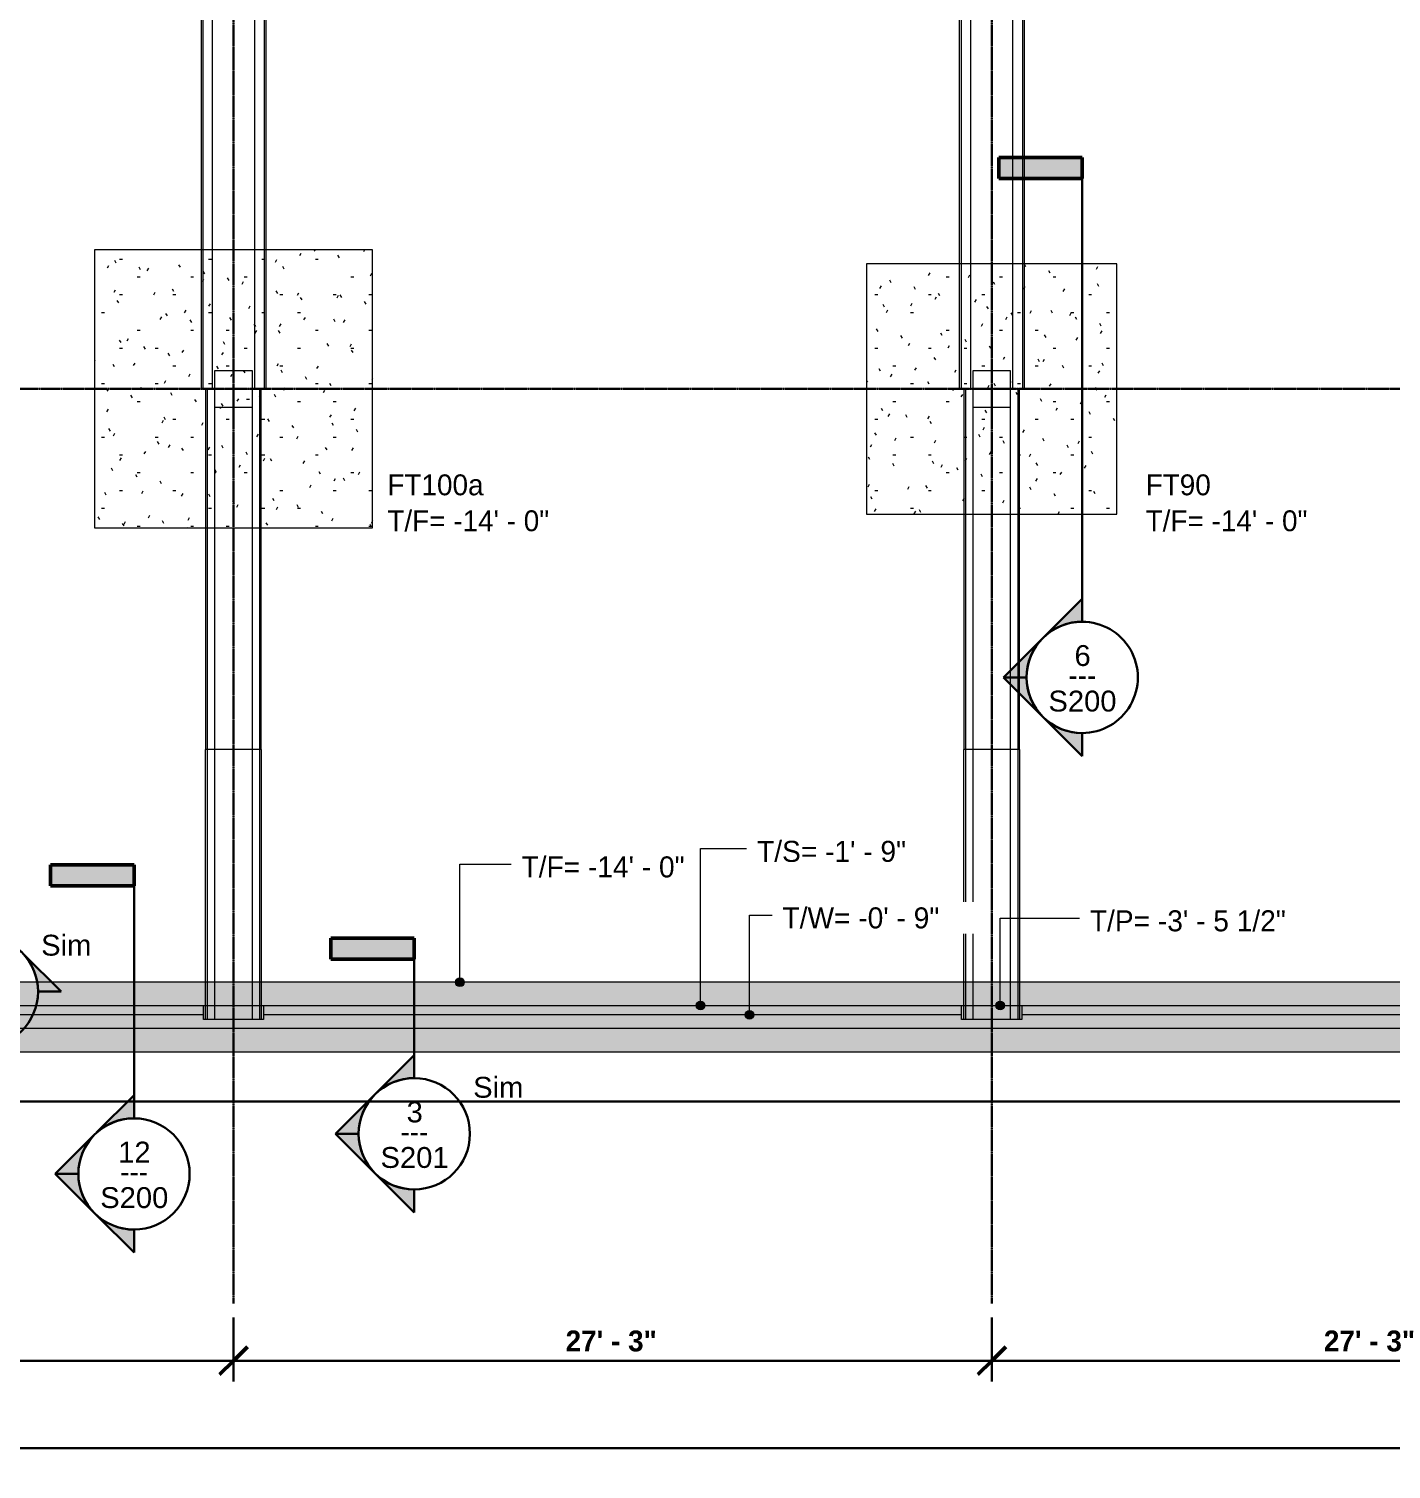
# Model space of a CAD drawing. Header units: inches. Extents: x -4164 to -1564, y 141 to 12367.
# Drawn here: x -3570 to -2982, y 9701 to 10323 of the extents above; entities that cross this region are included whole.
import ezdxf

# ---------------------------------------------------------------- set-up
doc = ezdxf.new("R2010")
doc.units = ezdxf.units.IN
doc.header["$MEASUREMENT"] = 0
doc.linetypes.add('Dash', pattern=[0.25, 0.125, -0.125])
doc.linetypes.add('Grid Line 1_2_', pattern=[0.875, 0.5, -0.125, 0.125, -0.125])
for name, color, linetype, lineweight in [('A-ANNO-DIMS', 211, 'Continuous', 9), ('A-ANNO-DIMS-96', 211, 'Continuous', 9), ('G-ANNO-DIMS', 111, 'Continuous', 9), ('G-ANNO-SYMB', 111, 'Continuous', 30), ('S-BEAM', 12, 'Continuous', 9), ('S-COLS', 52, 'Continuous', 9), ('S-COLS-HDLN', 52, 'Dash', 9), ('S-FNDN', 32, 'Continuous', 13), ('S-FNDN-HDLN', 4, 'Dash', 9), ('S-FNDN-IDEN', 2, 'Continuous', 30), ('S-GRID', 1, 'Continuous', 9)]:
    doc.layers.add(name, color=color, linetype=linetype, lineweight=lineweight)
doc.styles.add('Arial_3', font='arial.ttf', dxfattribs={"height": 9})
doc.styles.add('Century Gothic', font='', dxfattribs={"height": 9})
doc.styles.add('Century Gothic_1', font='', dxfattribs={"height": 9.070866})
doc.styles.add('Century Gothic_B', font='', dxfattribs={"height": 9})
doc.styles.get('Century Gothic').set_extended_font_data('Century Gothic')
doc.styles.get('Century Gothic_1').set_extended_font_data('Century Gothic')
doc.styles.get('Century Gothic_B').set_extended_font_data('Century Gothic', bold=True)
doc.dimstyles.new('OD__1_4__Tol__', dxfattribs={"dimscale": 12, "dimtxt": 9.397514, "dimasz": 1, "dimexe": 0.75, "dimexo": 0.5, "dimgap": 0.125, "dimtad": 1, "dimrnd": 0.25, "dimzin": 1, "dimdsep": 46, "dimlunit": 4, "dimtxsty": 'Century Gothic_B', "dimblk1": 'OBLIQUE', "dimblk2": 'OBLIQUE', "dimsah": 1, "dimcen": 0.09, "dimdle": 0.75, "dimazin": 0, "dimtfac": 1, "dimtdec": 4, "dimtix": 1, "dimtmove": 0, "dimatfit": 3, "dimfxl": 1, "dimtvp": 1, "dimtfill": 1, "dimfrac": 2, "dimtolj": 1, "dimtzin": 0, "dimlwd": 30, "dimlwe": 30, "dimarcsym": 2})

# ---------------------------------------------------------------- blocks, each defined once
blk = doc.blocks.new('034100 - Precast Structural Concrete - Inverted Tee - IT 28IT32 _11_F _ 11_B SHELF_-1925201-FOUNDATION PLAN')
at = {"layer": 'S-BEAM', "color": 143}
for p, q in [((-150, 9), (-150, 14)), ((150, 14), (-150, 14)), ((150, 13.21), (-150, 13.21)), ((150, 14), (150, 9)), ((-150, -9), (-150, 9)), ((-150, 9), (150, 9)), ((150, 9), (150, -9)), ((-150, -14), (-150, -9)), ((150, -9), (-150, -9)), ((150, -9), (150, -14)), ((150, -13.21), (-150, -13.21)), ((150, -14), (-150, -14))]:
    blk.add_line(p, q, dxfattribs=at)
blk = doc.blocks.new('034100 - Precast Structural Concrete - Inverted Tee - IT 28IT32 _11_F _ 11_B SHELF_-1925202-FOUNDATION PLAN')
at = {"layer": 'S-BEAM', "color": 143}
for p, q in [((-150.04, 9), (-150.04, 14)), ((150.04, 14), (-150.04, 14)), ((150.04, 13.21), (-150.04, 13.21)), ((150.04, 14), (150.04, 9)), ((-150.04, -9), (-150.04, 9)), ((-150.04, 9), (150.04, 9)), ((150.04, 9), (150.04, -9)), ((-150.04, -14), (-150.04, -9)), ((150.04, -9), (-150.04, -9)), ((150.04, -9), (150.04, -14)), ((150.04, -13.21), (-150.04, -13.21)), ((150.04, -14), (-150.04, -14))]:
    blk.add_line(p, q, dxfattribs=at)
blk = doc.blocks.new('Zapata-Rectangular - FT90 - 9-0x9-0x2-1-V15-FOUNDATION PLAN')
at = {"layer": 'S-FNDN-HDLN', "linetype": 'Continuous'}
h = blk.add_hatch(dxfattribs=at)
h.set_pattern_fill('FP_30', color=256, style=0, pattern_type=2)
h.set_pattern_definition([(0, (3154.324, -10167.189), (30.72, 7.68), [1.267, -21.773, 1.267, -21.773, -122.88]), (0, (3154.324, -10167.189), (30.72, 7.68), [-46.08, 1.267, -44.813, 1.267, -21.773, -53.76]), (0, (3154.324, -10167.189), (30.72, 7.68), [-115.2, 1.267, -14.093, 1.267, -37.133]), (120, (3165.844, -10163.349), (-22.011075, 22.7643004), [1.267, -21.773, 1.267, -21.773, -122.88]), (120, (3165.844, -10163.349), (-22.011075, 22.7643004), [-46.08, 1.267, -44.813, 1.267, -21.773, -53.76]), (120, (3165.844, -10163.349), (-22.011075, 22.7643004), [-115.2, 1.267, -14.093, 1.267, -37.133]), (240, (3169.684, -10147.989), (-8.708925, -30.4443004), [1.267, -21.773, 1.267, -21.773, -122.88]), (240, (3169.684, -10147.989), (-8.708925, -30.4443004), [-46.08, 1.267, -44.813, 1.267, -21.773, -53.76]), (240, (3169.684, -10147.989), (-8.708925, -30.4443004), [-115.2, 1.267, -14.093, 1.267, -37.133])])
h.paths.add_polyline_path([(-54, -54), (54, -54), (54, 54), (-54, 54), (-54, -8)], flags=0)
h.paths.add_polyline_path([(-8, -8), (-8, 8), (8, 8), (8, -8)], flags=0)
at = {"layer": 'S-FNDN', "color": 253}
for p, q in [((54, 54), (-54, 54)), ((-54, 54), (-54, -54)), ((54, -54), (54, 54)), ((-54, -54), (54, -54))]:
    blk.add_line(p, q, dxfattribs=at)
blk = doc.blocks.new('Zapata-Rectangular - FT100a - 10-0x10-0x2-1-V16-FOUNDATION PLAN')
at = {"layer": 'S-FNDN-HDLN', "linetype": 'Continuous'}
h = blk.add_hatch(dxfattribs=at)
h.set_pattern_fill('FP_31', color=256, style=0, pattern_type=2)
h.set_pattern_definition([(0, (3481.324, -10167.189), (30.72, 7.68), [1.267, -21.773, 1.267, -21.773, -122.88]), (0, (3481.324, -10167.189), (30.72, 7.68), [-46.08, 1.267, -44.813, 1.267, -21.773, -53.76]), (0, (3481.324, -10167.189), (30.72, 7.68), [-115.2, 1.267, -14.093, 1.267, -37.133]), (120, (3492.844, -10163.349), (-22.011075, 22.7643004), [1.267, -21.773, 1.267, -21.773, -122.88]), (120, (3492.844, -10163.349), (-22.011075, 22.7643004), [-46.08, 1.267, -44.813, 1.267, -21.773, -53.76]), (120, (3492.844, -10163.349), (-22.011075, 22.7643004), [-115.2, 1.267, -14.093, 1.267, -37.133]), (240, (3496.684, -10147.989), (-8.708925, -30.4443004), [1.267, -21.773, 1.267, -21.773, -122.88]), (240, (3496.684, -10147.989), (-8.708925, -30.4443004), [-46.08, 1.267, -44.813, 1.267, -21.773, -53.76]), (240, (3496.684, -10147.989), (-8.708925, -30.4443004), [-115.2, 1.267, -14.093, 1.267, -37.133])])
h.paths.add_polyline_path([(-8, -60), (60, -60), (60, 60), (-60, 60), (-60, -60)], flags=0)
h.paths.add_polyline_path([(8, -8), (-8, -8), (-8, 8), (8, 8), (8, -7.92)], flags=0)
at = {"layer": 'S-FNDN', "color": 253}
for p, q in [((60, 60), (-60, 60)), ((-60, 60), (-60, -60)), ((60, -60), (60, 60)), ((-60, -60), (60, -60))]:
    blk.add_line(p, q, dxfattribs=at)
blk = doc.blocks.new('034100 - Precast Structural Concrete - Column - Corbels - 16_x16_-1699972-FOUNDATION PLAN')
at = {"layer": 'S-COLS-HDLN', "linetype": 'Continuous'}
h = blk.add_hatch(dxfattribs=at)
h.set_pattern_fill('FP_33', color=256, style=0, pattern_type=2)
h.set_pattern_definition([(90, (10166.205, 3155.308), (-7.68, 30.72), [1.267, -21.773, 1.267, -21.773, -122.88]), (90, (10166.205, 3155.308), (-7.68, 30.72), [-46.08, 1.267, -44.813, 1.267, -21.773, -53.76]), (90, (10166.205, 3155.308), (-7.68, 30.72), [-115.2, 1.267, -14.093, 1.267, -37.133]), (210, (10162.365, 3166.828), (-22.7643004, -22.011075), [1.267, -21.773, 1.267, -21.773, -122.88]), (210, (10162.365, 3166.828), (-22.7643004, -22.011075), [-46.08, 1.267, -44.813, 1.267, -21.773, -53.76]), (210, (10162.365, 3166.828), (-22.7643004, -22.011075), [-115.2, 1.267, -14.093, 1.267, -37.133]), (330, (10147.005, 3170.668), (30.4443004, -8.708925), [1.267, -21.773, 1.267, -21.773, -122.88]), (330, (10147.005, 3170.668), (30.4443004, -8.708925), [-46.08, 1.267, -44.813, 1.267, -21.773, -53.76]), (330, (10147.005, 3170.668), (30.4443004, -8.708925), [-115.2, 1.267, -14.093, 1.267, -37.133])])
h.paths.add_polyline_path([(7.02, -7.02), (7.02, 8.98), (-8.98, 8.98), (-8.98, -7.02), (6.94, -7.02)], flags=0)
at = {"layer": 'S-COLS'}
for p, q in [((-8.98, 8.98), (-8.91, 8.98)), ((-8.98, -7.02), (-8.98, 8.98)), ((-8.91, 8.98), (-0.97, 8.98)), ((7.02, 8.98), (7.02, -7.02)), ((-8.91, -7.02), (-8.98, -7.02)), ((-0.97, -7.02), (-8.91, -7.02))]:
    blk.add_line(p, q, dxfattribs=at)
blk = doc.blocks.new('034100 - Precast Structural Concrete - Column - Corbels - 16_x16_-V27-FOUNDATION PLAN')
at = {"layer": 'S-COLS-HDLN', "linetype": 'Continuous'}
h = blk.add_hatch(dxfattribs=at)
h.set_pattern_fill('FP_45', color=256, style=0, pattern_type=2)
h.set_pattern_definition([(90, (10166.205, 3482.308), (-7.68, 30.72), [1.267, -21.773, 1.267, -21.773, -122.88]), (90, (10166.205, 3482.308), (-7.68, 30.72), [-46.08, 1.267, -44.813, 1.267, -21.773, -53.76]), (90, (10166.205, 3482.308), (-7.68, 30.72), [-115.2, 1.267, -14.093, 1.267, -37.133]), (210, (10162.365, 3493.828), (-22.7643004, -22.011075), [1.267, -21.773, 1.267, -21.773, -122.88]), (210, (10162.365, 3493.828), (-22.7643004, -22.011075), [-46.08, 1.267, -44.813, 1.267, -21.773, -53.76]), (210, (10162.365, 3493.828), (-22.7643004, -22.011075), [-115.2, 1.267, -14.093, 1.267, -37.133]), (330, (10147.005, 3497.668), (30.4443004, -8.708925), [1.267, -21.773, 1.267, -21.773, -122.88]), (330, (10147.005, 3497.668), (30.4443004, -8.708925), [-46.08, 1.267, -44.813, 1.267, -21.773, -53.76]), (330, (10147.005, 3497.668), (30.4443004, -8.708925), [-115.2, 1.267, -14.093, 1.267, -37.133])])
h.paths.add_polyline_path([(7.02, 8.98), (-8.98, 8.98), (-8.98, -7.02), (7.02, -7.02)], flags=0)
at = {"layer": 'S-COLS'}
for p, q in [((-8.98, 8.98), (-8.91, 8.98)), ((-8.98, -7.02), (-8.98, 8.98)), ((-8.91, 8.98), (-0.97, 8.98)), ((7.02, 8.98), (7.02, -7.02)), ((-8.91, -7.02), (-8.98, -7.02)), ((-0.97, -7.02), (-8.91, -7.02))]:
    blk.add_line(p, q, dxfattribs=at)
blk = doc.blocks.new('Drafting View - 3_32_ x 3_8_-1738294-FOUNDATION PLAN')
at = {"layer": 'G-ANNO-SYMB', "lineweight": 9}
blk.add_hatch(color=256, dxfattribs=at).paths.add_polyline_path([(0, 0.375), (0, 0), (-0.09375, 0), (-0.09375, 0.375)], flags=0)
at = {"layer": 'G-ANNO-SYMB', "lineweight": 50}
for p, q in [((0, 0.375), (-0.09375, 0.375)), ((-0.09375, 0.375), (-0.09375, 0)), ((0, 0), (0, 0.375)), ((-0.09375, 0), (0, 0))]:
    blk.add_line(p, q, dxfattribs=at)
blk = doc.blocks.new('Drafting View - Section Head - Filled-1738293-FOUNDATION PLAN')
at = {"layer": 'G-ANNO-SYMB', "lineweight": 9}
h = blk.add_hatch(color=256, dxfattribs=at)
edge = h.paths.add_edge_path(flags=0)
edge.add_line((-0.4268, 0.1768), (-0.25, 0.3536))
edge.add_line((-0.25, 0.3536), (-0.25, 0.25))
edge.add_arc((-0.25, 0), 0.25, 90, 135)
h = blk.add_hatch(color=256, dxfattribs=at)
edge = h.paths.add_edge_path(flags=0)
edge.add_arc((-0.25, 0), 0.25, 45, 90)
edge.add_line((-0.25, 0.25), (-0.25, 0.3536))
edge.add_line((-0.25, 0.3536), (-0.0732, 0.1768))
h = blk.add_hatch(color=256, dxfattribs=at)
edge = h.paths.add_edge_path(flags=0)
edge.add_arc((-0.25, 0), 0.2503, 137.9216, 180)
edge.add_line((-0.5003, 0), (-0.6036, 0))
edge.add_line((-0.6036, 0), (-0.4358, 0.1678))
h = blk.add_hatch(color=256, dxfattribs=at)
edge = h.paths.add_edge_path(flags=0)
edge.add_line((-0.0642, 0.1678), (0.1036, 0))
edge.add_line((0.1036, 0), (0.0003, 0))
edge.add_arc((-0.25, 0), 0.2503, 0, 42.0784)
at = {"layer": 'G-ANNO-SYMB'}
for p, q in [((-0.25, 0.3536), (-0.4268, 0.1768)), ((-0.25, 0.25), (-0.25, 0.3536)), ((-0.0732, 0.1768), (-0.25, 0.3536)), ((-0.25, 0.3536), (-0.25, 0.25)), ((-0.4358, 0.1678), (-0.6036, 0)), ((0.1036, 0), (-0.0642, 0.1678)), ((-0.6036, 0), (-0.5003, 0)), ((0.0003, 0), (0.1036, 0))]:
    blk.add_line(p, q, dxfattribs=at)
for centre, radius, start, end in [((-0.2503, 0), 0.25, 360, 180), ((-0.25, 0), 0.25, 90, 135), ((-0.25, 0), 0.25, 45, 90), ((-0.25, 0), 0.2503, 137.9216, 180), ((-0.25, 0), 0.2503, 0, 42.0784), ((-0.2503, 0), 0.25, 180, 360)]:
    blk.add_arc(centre, radius, start, end, dxfattribs=at)
blk = doc.blocks.new('DIMBLOCK56-FOUNDATION PLAN')
at = {"layer": 'A-ANNO-DIMS-96', "lineweight": 30}
for p, q in [((-3829.32, 9893.19), (-3829.32, 9701.13)), ((-3829.32, 9710.13), (-3829.32, 9893.19)), ((-1943.32, 9885.19), (-1943.32, 9701.13)), ((-1943.32, 9710.13), (-1943.32, 9885.19)), ((-3838.32, 9710.13), (-1934.32, 9710.13))]:
    blk.add_line(p, q, dxfattribs=at)
at = {"layer": 'A-ANNO-DIMS-96', "lineweight": 50}
for p, q in [((-3829.32, 9710.13), (-3823.32, 9716.13)), ((-1943.32, 9710.13), (-1937.32, 9716.13)), ((-3829.32, 9710.13), (-3835.32, 9704.13)), ((-1943.32, 9710.13), (-1949.32, 9704.13))]:
    blk.add_line(p, q, dxfattribs=at)
at = {"layer": 'A-ANNO-DIMS-96', "color": 0, "lineweight": 30, "insert": (-2910.12, 9723.16), "char_height": 9, "width": 57.1011, "attachment_point": 1, "line_spacing_factor": 0.984502, "style": 'Century Gothic_B', "bg_fill": 3, "box_fill_scale": 1.25, "bg_fill_color": 256, "bg_fill_true_color": 13158600, "bg_fill_transparency": 0}
blk.add_mtext('157\' - 2"', dxfattribs=at)
blk = doc.blocks.new('_Oblique')
at = {"color": 0, "linetype": 'ByBlock', "lineweight": -2}
blk.add_line((-0.5, -0.5), (0.5, 0.5), dxfattribs=at)
blk = doc.blocks.new('DIMBLOCK58-FOUNDATION PLAN')
at = {"layer": 'A-ANNO-DIMS-96', "lineweight": 30}
for p, q in [((-3829.32, 9893.19), (-3829.32, 9738.92)), ((-3829.32, 9747.92), (-3829.32, 9893.19)), ((-3481.32, 9766.61), (-3481.32, 9738.92)), ((-3481.32, 9747.92), (-3481.32, 9766.61)), ((-3838.32, 9747.92), (-3481.32, 9747.92))]:
    blk.add_line(p, q, dxfattribs=at)
at = {"layer": 'A-ANNO-DIMS-96', "lineweight": 50}
for p, q in [((-3829.32, 9747.92), (-3823.32, 9753.92)), ((-3481.32, 9747.92), (-3475.32, 9753.92)), ((-3829.32, 9747.92), (-3835.32, 9741.92)), ((-3481.32, 9747.92), (-3487.32, 9741.92))]:
    blk.add_line(p, q, dxfattribs=at)
at = {"layer": 'A-ANNO-DIMS-96', "color": 0, "lineweight": 30, "insert": (-3675.61, 9760.96), "char_height": 9, "width": 48.6881, "attachment_point": 1, "line_spacing_factor": 0.984502, "style": 'Century Gothic_B', "bg_fill": 3, "box_fill_scale": 1.25, "bg_fill_color": 256, "bg_fill_true_color": 13158600, "bg_fill_transparency": 0}
blk.add_mtext('29\' - 0"', dxfattribs=at)
blk = doc.blocks.new('DIMBLOCK59-FOUNDATION PLAN')
at = {"layer": 'A-ANNO-DIMS-96', "lineweight": 30}
for p, q in [((-3481.32, 9766.61), (-3481.32, 9738.92)), ((-3481.32, 9747.92), (-3481.32, 9766.61)), ((-3154.32, 9766.61), (-3154.32, 9738.92)), ((-3154.32, 9747.92), (-3154.32, 9766.61)), ((-3481.32, 9747.92), (-3154.32, 9747.92))]:
    blk.add_line(p, q, dxfattribs=at)
at = {"layer": 'A-ANNO-DIMS-96', "lineweight": 50}
for p, q in [((-3481.32, 9747.92), (-3475.32, 9753.92)), ((-3154.32, 9747.92), (-3148.32, 9753.92)), ((-3481.32, 9747.92), (-3487.32, 9741.92)), ((-3154.32, 9747.92), (-3160.32, 9741.92))]:
    blk.add_line(p, q, dxfattribs=at)
at = {"layer": 'A-ANNO-DIMS-96', "color": 0, "lineweight": 30, "insert": (-3338.11, 9760.96), "char_height": 9, "width": 48.6881, "attachment_point": 1, "line_spacing_factor": 0.984502, "style": 'Century Gothic_B', "bg_fill": 3, "box_fill_scale": 1.25, "bg_fill_color": 256, "bg_fill_true_color": 13158600, "bg_fill_transparency": 0}
blk.add_mtext('27\' - 3"', dxfattribs=at)
blk = doc.blocks.new('DIMBLOCK60-FOUNDATION PLAN')
at = {"layer": 'A-ANNO-DIMS-96', "lineweight": 30}
for p, q in [((-3154.32, 9766.61), (-3154.32, 9738.92)), ((-3154.32, 9747.92), (-3154.32, 9766.61)), ((-2827.32, 9766.61), (-2827.32, 9738.92)), ((-2827.32, 9747.92), (-2827.32, 9766.61)), ((-3154.32, 9747.92), (-2827.32, 9747.92))]:
    blk.add_line(p, q, dxfattribs=at)
at = {"layer": 'A-ANNO-DIMS-96', "lineweight": 50}
for p, q in [((-3154.32, 9747.92), (-3148.32, 9753.92)), ((-2827.32, 9747.92), (-2821.32, 9753.92)), ((-3154.32, 9747.92), (-3160.32, 9741.92)), ((-2827.32, 9747.92), (-2833.32, 9741.92))]:
    blk.add_line(p, q, dxfattribs=at)
at = {"layer": 'A-ANNO-DIMS-96', "color": 0, "lineweight": 30, "insert": (-3011.11, 9760.96), "char_height": 9, "width": 48.6881, "attachment_point": 1, "line_spacing_factor": 0.984502, "style": 'Century Gothic_B', "bg_fill": 3, "box_fill_scale": 1.25, "bg_fill_color": 256, "bg_fill_true_color": 13158600, "bg_fill_transparency": 0}
blk.add_mtext('27\' - 3"', dxfattribs=at)
blk = doc.blocks.new('DIMBLOCK74-FOUNDATION PLAN')
at = {"layer": 'A-ANNO-DIMS-96', "lineweight": 30}
for p, q in [((-3829.32, 9893.19), (-3829.32, 9850.69)), ((-3829.32, 9859.69), (-3829.32, 9893.19)), ((-1943.32, 9885.19), (-1943.32, 9850.69)), ((-1943.32, 9859.69), (-1943.32, 9885.19)), ((-3838.32, 9859.69), (-1934.32, 9859.69))]:
    blk.add_line(p, q, dxfattribs=at)
at = {"layer": 'A-ANNO-DIMS-96', "lineweight": 50}
for p, q in [((-3829.32, 9859.69), (-3823.32, 9865.69)), ((-1943.32, 9859.69), (-1937.32, 9865.69)), ((-3829.32, 9859.69), (-3835.32, 9853.69)), ((-1943.32, 9859.69), (-1949.32, 9853.69))]:
    blk.add_line(p, q, dxfattribs=at)
at = {"layer": 'A-ANNO-DIMS-96', "color": 0, "lineweight": 30, "insert": (-2910.12, 9872.73), "char_height": 9, "width": 57.1011, "attachment_point": 1, "line_spacing_factor": 0.984502, "style": 'Century Gothic_B', "bg_fill": 3, "box_fill_scale": 1.25, "bg_fill_color": 256, "bg_fill_true_color": 13158600, "bg_fill_transparency": 0}
blk.add_mtext('157\' - 2"', dxfattribs=at)
blk = doc.blocks.new('Section - 3_32_ x 3_8_-1738294-FOUNDATION PLAN')
at = {"layer": 'G-ANNO-SYMB', "lineweight": 9}
blk.add_hatch(color=256, dxfattribs=at).paths.add_polyline_path([(0, 0.375), (0, 0), (-0.09375, 0), (-0.09375, 0.375)], flags=0)
at = {"layer": 'G-ANNO-SYMB', "lineweight": 50}
for p, q in [((0, 0.375), (-0.09375, 0.375)), ((-0.09375, 0.375), (-0.09375, 0)), ((0, 0), (0, 0.375)), ((-0.09375, 0), (0, 0))]:
    blk.add_line(p, q, dxfattribs=at)
blk = doc.blocks.new('Section - Section Head - Filled-1738293-FOUNDATION PLAN')
at = {"layer": 'G-ANNO-SYMB', "lineweight": 9}
h = blk.add_hatch(color=256, dxfattribs=at)
edge = h.paths.add_edge_path(flags=0)
edge.add_line((-0.4268, 0.1768), (-0.25, 0.3536))
edge.add_line((-0.25, 0.3536), (-0.25, 0.25))
edge.add_arc((-0.25, 0), 0.25, 90, 135)
h = blk.add_hatch(color=256, dxfattribs=at)
edge = h.paths.add_edge_path(flags=0)
edge.add_arc((-0.25, 0), 0.25, 45, 90)
edge.add_line((-0.25, 0.25), (-0.25, 0.3536))
edge.add_line((-0.25, 0.3536), (-0.0732, 0.1768))
h = blk.add_hatch(color=256, dxfattribs=at)
edge = h.paths.add_edge_path(flags=0)
edge.add_arc((-0.25, 0), 0.2503, 137.9216, 180)
edge.add_line((-0.5003, 0), (-0.6036, 0))
edge.add_line((-0.6036, 0), (-0.4358, 0.1678))
h = blk.add_hatch(color=256, dxfattribs=at)
edge = h.paths.add_edge_path(flags=0)
edge.add_line((-0.0642, 0.1678), (0.1036, 0))
edge.add_line((0.1036, 0), (0.0003, 0))
edge.add_arc((-0.25, 0), 0.2503, 0, 42.0784)
at = {"layer": 'G-ANNO-SYMB'}
for p, q in [((-0.25, 0.3536), (-0.4268, 0.1768)), ((-0.25, 0.25), (-0.25, 0.3536)), ((-0.0732, 0.1768), (-0.25, 0.3536)), ((-0.25, 0.3536), (-0.25, 0.25)), ((-0.4358, 0.1678), (-0.6036, 0)), ((0.1036, 0), (-0.0642, 0.1678)), ((-0.6036, 0), (-0.5003, 0)), ((0.0003, 0), (0.1036, 0))]:
    blk.add_line(p, q, dxfattribs=at)
for centre, radius, start, end in [((-0.2503, 0), 0.25, 360, 180), ((-0.25, 0), 0.25, 90, 135), ((-0.25, 0), 0.25, 45, 90), ((-0.25, 0), 0.2503, 137.9216, 180), ((-0.25, 0), 0.2503, 0, 42.0784), ((-0.2503, 0), 0.25, 180, 360)]:
    blk.add_arc(centre, radius, start, end, dxfattribs=at)

msp = doc.modelspace()

# ---------------------------------------------------------------- hatches: boundary and pattern name
at = {"layer": 'G-ANNO-DIMS'}
h = msp.add_hatch(color=256, dxfattribs=at)
edge = h.paths.add_edge_path(flags=0)
edge.add_arc((-3383.65279, 9911.1894), 1.875, 0, 360)
at = {"layer": 'S-FNDN', "lineweight": 9}
h = msp.add_hatch(dxfattribs=at)
h.set_pattern_fill('FP_6', color=256, style=0, pattern_type=2)
h.set_pattern_definition([(50, (0, 0), (27.5427, -2.40992), [2.88, -31.68]), (355, (0, 0), (-5.327844, 28.884266), [2.304, -25.344]), (100.451, (2.295, -0.2), (22.215316, 26.47393), [2.448, -26.924]), (46.184, (0, 7.68), (40.98187, -6.35642), [4.32, -47.52]), (96.636, (3.415, 7.15), (35.89075, 37.40619), [3.671, -40.386]), (351.184, (0, 7.68), (35.89097, 37.40622), [3.456, -38.016]), (21, (3.84, 5.76), (22.921036, -15.46073), [2.88, -31.68]), (326, (3.84, 5.76), (9.34353, 27.84574), [2.304, -25.344]), (71.451, (5.75, 4.472), (32.26477, 12.38442), [2.448, -26.924]), (37.5, (0, 0), (0.466855, 12.782707), [1.267, -23.77, 1.267, -24.461, -25.44]), (37.5, (0, 0), (0.466855, 12.782707), [-50.765, 1.267, -24.173]), (7.5, (0, 0), (10.10159, 15.14509), [1.267, -13.402, 1.267, -23.194, -9.696]), (7.5, (0, 0), (10.10159, 15.14509), [-39.13, 1.267, -8.429]), (327.5, (-8.563, 0), (20.499161, -0.86578), [1.267, -8.333, 1.267, -28.685, -39.744]), (327.5, (-8.563, 0), (20.499161, -0.86578), [-39.552, 1.267, -38.477]), (317.5, (-12.403, 0), (22.39478, 3.844288), [1.267, -11.213, 1.267, -18.624, -28.224]), (317.5, (-12.403, 0), (22.39478, 3.844288), [-32.371, 1.267, -26.957])])
h.paths.add_polyline_path([(-1968.32374, 9881.1894), (-1968.32374, 9891.1894), (-3829.32374, 9891.1894), (-3829.32374, 9881.1894), (-2278.08415, 9881.1894)], flags=0)
h.paths.add_polyline_path([(-2694.32374, 9901.1894), (-1968.32374, 9901.1894), (-1968.32374, 9911.1894), (-3819.32374, 9911.1894), (-3819.32374, 9901.1894), (-2730.32374, 9901.1894)], flags=0)
at = {"layer": 'S-FNDN'}
h = msp.add_hatch(color=256, dxfattribs=at)
h.paths.add_polyline_path([(-3819.32374, 9891.1894), (-3819.32374, 9897.1894), (-3494.32374, 9897.1894), (-3494.32374, 9901.1894), (-3829.32374, 9901.1894), (-3829.32374, 9891.1894), (-3822.65707, 9891.1894)], flags=0)
h.paths.add_polyline_path([(-2278.08415, 9897.1894), (-2186.32374, 9897.1894), (-2186.32374, 9901.1894), (-2487.32374, 9901.1894), (-2487.32374, 9897.1894), (-2302.82374, 9897.1894)], flags=0)
h.paths.add_polyline_path([(-2840.32374, 9897.1894), (-2840.32374, 9901.1894), (-3141.32374, 9901.1894), (-3141.32374, 9897.1894), (-2871.42415, 9897.1894)], flags=0)
h.paths.add_polyline_path([(-2793.32374, 9897.1894), (-2513.32374, 9897.1894), (-2513.32374, 9901.1894), (-2814.32374, 9901.1894), (-2814.32374, 9897.1894)], flags=0)
h.paths.add_polyline_path([(-2160.32374, 9897.1894), (-2158.32374, 9897.1894), (-2158.32374, 9901.1894), (-2160.32374, 9901.1894)], flags=0)
h.paths.add_polyline_path([(-3468.32374, 9897.1894), (-3167.32374, 9897.1894), (-3167.32374, 9901.1894), (-3468.32374, 9901.1894)], flags=0)
for points in [[(-3468.32374, 9895.1894), (-3468.32374, 9901.1894), (-3494.32374, 9901.1894), (-3494.32374, 9895.1894)], [(-3167.32374, 9895.1894), (-3141.32374, 9895.1894), (-3141.32374, 9901.1894), (-3167.32374, 9901.1894), (-3167.32374, 9897.1894)], [(-1953.32374, 9891.1894), (-1953.32374, 9897.1894), (-2160.32374, 9897.1894), (-2160.32374, 9895.1894), (-2186.32374, 9895.1894), (-2186.32374, 9897.1894), (-2487.32374, 9897.1894), (-2487.32374, 9895.1894), (-2513.32374, 9895.1894), (-2513.32374, 9897.1894), (-2814.32374, 9897.1894), (-2814.32374, 9895.1894), (-2840.32374, 9895.1894), (-2840.32374, 9897.1894), (-3141.32374, 9897.1894), (-3141.32374, 9895.1894), (-3167.32374, 9895.1894), (-3167.32374, 9897.1894), (-3468.32374, 9897.1894), (-3468.32374, 9895.1894), (-3494.32374, 9895.1894), (-3494.32374, 9897.1894), (-3819.32374, 9897.1894), (-3819.32374, 9891.1894), (-1968.32374, 9891.1894)]]:
    msp.add_hatch(color=256, dxfattribs=at).paths.add_polyline_path(points, flags=0)

# ---------------------------------------------------------------- linework, layer by layer
at = {"layer": 'G-ANNO-DIMS'}
for p, q in [((-3383.65279, 9962.14361), (-3361.60561, 9962.14361)), ((-3383.65279, 9911.1894), (-3383.65279, 9962.14361)), ((-3258.77205, 9940.14709), (-3249.06308, 9940.14709)), ((-3150.69861, 9938.8807), (-3116.50615, 9938.8807))]:
    msp.add_line(p, q, dxfattribs=at)
msp.add_circle((-3383.65279, 9911.1894), 1.875, dxfattribs=at)
at = {"layer": 'G-ANNO-SYMB'}
for p, q in [((-3115.32374, 10257.97229), (-3115.32374, 10066.74647)), ((-3524.22562, 9852.52318), (-3524.22562, 9952.84854))]:
    msp.add_line(p, q, dxfattribs=at)
at = {"layer": 'S-BEAM', "color": 143}
for p, q in [((-3493.32374, 10167.17365), (-3489.32374, 10167.17365)), ((-3493.32374, 10167.17365), (-3493.32374, 10011.58014)), ((-3492.53634, 9895.20514), (-3492.53634, 10167.17365)), ((-3489.32374, 10167.17365), (-3473.32374, 10167.17365)), ((-3489.32374, 10011.58014), (-3489.32374, 10167.17365)), ((-3473.32374, 10167.17365), (-3469.32374, 10167.17365)), ((-3473.32374, 10167.17365), (-3473.32374, 10011.58014)), ((-3470.11114, 10167.17365), (-3470.11114, 9895.20514)), ((-3469.32374, 10011.58014), (-3469.32374, 10167.17365)), ((-3166.32374, 10167.17365), (-3162.32374, 10167.17365)), ((-3166.32374, 10167.17365), (-3166.32374, 10011.58014)), ((-3165.53634, 9895.20514), (-3165.53634, 10167.17365)), ((-3162.32374, 10167.17365), (-3146.32374, 10167.17365)), ((-3162.32374, 10011.58014), (-3162.32374, 10167.17365)), ((-3146.32374, 10167.17365), (-3142.32374, 10167.17365)), ((-3146.32374, 10167.17365), (-3146.32374, 10011.58014)), ((-3143.11114, 10167.17365), (-3143.11114, 9895.20514)), ((-3142.32374, 10011.58014), (-3142.32374, 10167.17365)), ((-3489.32374, 10011.58014), (-3493.32374, 10011.58014)), ((-3493.32374, 9895.20514), (-3493.32374, 10011.58014)), ((-3473.32374, 10011.58014), (-3489.32374, 10011.58014)), ((-3489.32374, 9895.20514), (-3489.32374, 10011.58014)), ((-3469.32374, 10011.58014), (-3473.32374, 10011.58014)), ((-3473.32374, 10011.58014), (-3473.32374, 9895.20514)), ((-3469.32374, 10011.58014), (-3469.32374, 9895.20514)), ((-3162.32374, 10011.58014), (-3166.32374, 10011.58014)), ((-3166.32374, 9895.20514), (-3166.32374, 10011.58014)), ((-3146.32374, 10011.58014), (-3162.32374, 10011.58014)), ((-3162.32374, 9895.20514), (-3162.32374, 10011.58014)), ((-3142.32374, 10011.58014), (-3146.32374, 10011.58014)), ((-3146.32374, 10011.58014), (-3146.32374, 9895.20514)), ((-3142.32374, 10011.58014), (-3142.32374, 9895.20514)), ((-3489.32374, 9895.20514), (-3493.32374, 9895.20514)), ((-3473.32374, 9895.20514), (-3489.32374, 9895.20514)), ((-3469.32374, 9895.20514), (-3473.32374, 9895.20514)), ((-3162.32374, 9895.20514), (-3166.32374, 9895.20514)), ((-3146.32374, 9895.20514), (-3162.32374, 9895.20514)), ((-3142.32374, 9895.20514), (-3146.32374, 9895.20514))]:
    msp.add_line(p, q, dxfattribs=at)
at = {"layer": 'S-FNDN', "color": 253}
for p, q in [((-1968.32374, 9911.1894), (-3809.32374, 9911.1894)), ((-3829.32374, 9881.1894), (-1912.32374, 9881.1894))]:
    msp.add_line(p, q, dxfattribs=at)
at = {"layer": 'S-FNDN'}
for p, q in [((-3819.32374, 9901.1894), (-2160.32374, 9901.1894)), ((-3494.32374, 9895.1894), (-3494.32374, 9901.1894)), ((-3468.32374, 9901.1894), (-3468.32374, 9895.1894)), ((-3167.32374, 9895.1894), (-3167.32374, 9901.1894)), ((-3141.32374, 9901.1894), (-3141.32374, 9895.1894)), ((-3494.32374, 9897.1894), (-3819.32374, 9897.1894)), ((-3468.32374, 9895.1894), (-3494.32374, 9895.1894)), ((-3167.32374, 9897.1894), (-3468.32374, 9897.1894)), ((-3141.32374, 9895.1894), (-3167.32374, 9895.1894)), ((-2840.32374, 9897.1894), (-3141.32374, 9897.1894)), ((-1943.32374, 9891.1894), (-3829.32374, 9891.1894))]:
    msp.add_line(p, q, dxfattribs=at)
at = {"layer": 'S-GRID', "linetype": 'Grid Line 1_2_', "lineweight": 30}
for p, q in [((-3481.32374, 9772.6103), (-3481.32374, 12312.41399)), ((-3154.32374, 9772.6103), (-3154.32374, 12312.41399)), ((-1777.2452, 10167.1894), (-4076.95, 10167.1894))]:
    msp.add_line(p, q, dxfattribs=at)

# ---------------------------------------------------------------- block references
at = {"layer": 'G-ANNO-SYMB', "extrusion": (0, 0, -1), "xscale": 95.99999999999994, "yscale": 95.99999999999994, "zscale": 95.99999999999994}
for name, p, rotation in [('Drafting View - 3_32_ x 3_8_-1738294-FOUNDATION PLAN', (3115.32374, 10257.97229), 270.0000000000003), ('Drafting View - 3_32_ x 3_8_-1738294-FOUNDATION PLAN', (3524.22562, 9952.84854), 270.0000000000002), ('Section - 3_32_ x 3_8_-1738294-FOUNDATION PLAN', (3403.3519, 9921.16251), 270.0000000000002)]:
    msp.add_blockref(name, p, dxfattribs=dict(at, rotation=rotation))
at = {"layer": 'G-ANNO-SYMB', "xscale": 95.99999999999994, "yscale": 95.99999999999994, "zscale": 95.99999999999994}
for p, rotation in [((-3115.32374, 10066.74647), 89.99999999999947), ((-3524.22562, 9852.52318), 90)]:
    msp.add_blockref('Drafting View - Section Head - Filled-1738293-FOUNDATION PLAN', p, dxfattribs=dict(at, rotation=rotation))
at = {"layer": 'S-BEAM', "color": 143, "rotation": 89.99999999999991}
for name, p in [('034100 - Precast Structural Concrete - Inverted Tee - IT 28IT32 _11_F _ 11_B SHELF_-1925202-FOUNDATION PLAN', (-3481.32374, 10317.1894)), ('034100 - Precast Structural Concrete - Inverted Tee - IT 28IT32 _11_F _ 11_B SHELF_-1925201-FOUNDATION PLAN', (-3154.32374, 10317.1894))]:
    msp.add_blockref(name, p, dxfattribs=at)
at = {"layer": 'S-COLS', "linetype": 'Dash', "rotation": 270.0000000000118}
for name, p in [('034100 - Precast Structural Concrete - Column - Corbels - 16_x16_-V27-FOUNDATION PLAN', (-3482.30799, 10166.20514)), ('034100 - Precast Structural Concrete - Column - Corbels - 16_x16_-1699972-FOUNDATION PLAN', (-3155.30799, 10166.20514))]:
    msp.add_blockref(name, p, dxfattribs=at)
at = {"layer": 'S-FNDN', "linetype": 'Dash', "lineweight": 9}
for name, p in [('Zapata-Rectangular - FT100a - 10-0x10-0x2-1-V16-FOUNDATION PLAN', (-3481.32374, 10167.1894)), ('Zapata-Rectangular - FT90 - 9-0x9-0x2-1-V15-FOUNDATION PLAN', (-3154.32374, 10167.1894))]:
    msp.add_blockref(name, p, dxfattribs=at)

# ---------------------------------------------------------------- texts
at = {"layer": 'G-ANNO-SYMB', "lineweight": 9, "char_height": 9, "attachment_point": 1}
for s, insert, width, style in [('6', (-3118.64471, 10056.65511), 8.484, 'Arial_3'), ('---', (-3121.29602, 10048.14842), 15.453, 'Century Gothic'), ('S200', (-3129.88881, 10037.01887), 35.754, 'Arial_3'), ('Sim', (-3564.2704, 9931.69526), 26.664, 'Arial_3'), ('12', (-3531.04266, 9842.43182), 16.968, 'Arial_3'), ('---', (-3530.19791, 9833.92512), 15.453, 'Century Gothic'), ('S200', (-3538.79069, 9822.79557), 35.754, 'Arial_3')]:
    msp.add_mtext(s, dxfattribs=dict(at, insert=insert, width=width, style=style))
at = {"layer": 'S-FNDN-IDEN', "lineweight": 9, "char_height": 9, "attachment_point": 1, "style": 'Century Gothic'}
for s, insert, width in [('FT100a', (-3414.96276, 10130.30262), 50.298), ('FT90', (-3087.96276, 10130.30262), 31.209), ('T/F= -14\' - 0"', (-3414.96276, 10114.80262), 86.658), ('T/F= -14\' - 0"', (-3087.96276, 10114.80262), 86.658)]:
    msp.add_mtext(s, dxfattribs=dict(at, insert=insert, width=width))

# ---------------------------------------------------------------- next in the draw order: texts
at = {"layer": 'G-ANNO-DIMS', "char_height": 9.0708661, "attachment_point": 1, "line_spacing_factor": 0.984502, "style": 'Century Gothic_1', "bg_fill": 3, "box_fill_scale": 1.25, "bg_fill_color": 256, "bg_fill_true_color": 13158600, "bg_fill_transparency": 0}
for s, insert, width in [('T/F= -14\' - 0"', (-3357.10561, 9965.50821), 83.423629), ('T/W= -0\' - 9"', (-3244.56308, 9943.51169), 81.9460988), ('T/P= -3\' - 5 1/2"', (-3112.00615, 9942.2453), 103.8817397)]:
    msp.add_mtext(s, dxfattribs=dict(at, insert=insert, width=width))

# ---------------------------------------------------------------- next in the draw order: dimensions: what is measured, and where the dimension line sits
at = {"layer": 'A-ANNO-DIMS', "lineweight": 30}
dim = msp.add_linear_dim(base=(-1943.32374, 9710.126), p1=(-3829.32374, 9899.1894), p2=(-1943.32374, 9891.1894), dimstyle='OD__1_4__Tol__', override={"dimpost": '<>', "dimfxl": 1886.016967}, dxfattribs=at)
dim.commit()
dim.dimension.update_dxf_attribs({"geometry": 'DIMBLOCK56-FOUNDATION PLAN', "text_midpoint": (-2886.32374, 9716.35237)})

# ---------------------------------------------------------------- next in the draw order: linework, layer by layer
at = {"layer": 'G-ANNO-DIMS'}
msp.add_line((-3279.87851, 9968.85188), (-3260.03844, 9968.85188), dxfattribs=at)

# ---------------------------------------------------------------- next in the draw order: texts
at = {"layer": 'G-ANNO-SYMB', "lineweight": 9, "char_height": 9, "attachment_point": 1}
for s, insert, width, style in [('---', (-3409.32419, 9851.24212), 15.453, 'Century Gothic'), ('S201', (-3417.91697, 9840.11257), 35.754, 'Arial_3')]:
    msp.add_mtext(s, dxfattribs=dict(at, insert=insert, width=width, style=style))

# ---------------------------------------------------------------- next in the draw order: dimensions: what is measured, and where the dimension line sits
at = {"layer": 'A-ANNO-DIMS', "lineweight": 30}
dim = msp.add_linear_dim(base=(-3481.32374, 9747.92127), p1=(-3829.32374, 9899.1894), p2=(-3481.32374, 9772.6103), dimstyle='OD__1_4__Tol__', override={"dimpost": '<>', "dimfxl": 370.305642}, dxfattribs=at)
dim.commit()
dim.dimension.update_dxf_attribs({"geometry": 'DIMBLOCK58-FOUNDATION PLAN', "text_midpoint": (-3655.32374, 9754.14765)})

# ---------------------------------------------------------------- next in the draw order: texts
at = {"layer": 'G-ANNO-DIMS', "insert": (-3255.53844, 9972.21648), "char_height": 9.0708661, "width": 75.2403848, "attachment_point": 1, "line_spacing_factor": 0.984502, "style": 'Century Gothic_1', "bg_fill": 3, "box_fill_scale": 1.25, "bg_fill_color": 256, "bg_fill_true_color": 13158600, "bg_fill_transparency": 0}
msp.add_mtext('T/S= -1\' - 9"', dxfattribs=at)

# ---------------------------------------------------------------- next in the draw order: dimensions: what is measured, and where the dimension line sits
at = {"layer": 'A-ANNO-DIMS', "lineweight": 30}
for base, p1, p2, override, picture, middle in [((-1943.32374, 9859.69198), (-3829.32374, 9899.1894), (-1943.32374, 9891.1894), {"dimpost": '<>', "dimfxl": 1886.016967}, 'DIMBLOCK74-FOUNDATION PLAN', (-2886.32374, 9865.91836)), ((-3154.32374, 9747.92127), (-3481.32374, 9772.6103), (-3154.32374, 9772.6103), {"dimpost": '<>', "dimfxl": 327}, 'DIMBLOCK59-FOUNDATION PLAN', (-3317.82374, 9754.14765))]:
    dim = msp.add_linear_dim(base=base, p1=p1, p2=p2, dimstyle='OD__1_4__Tol__', override=override, dxfattribs=at)
    dim.commit()
    dim.dimension.update_dxf_attribs({"geometry": picture, "text_midpoint": middle})

# ---------------------------------------------------------------- next in the draw order: hatches: boundary and pattern name
at = {"layer": 'G-ANNO-DIMS'}
h = msp.add_hatch(color=256, dxfattribs=at)
edge = h.paths.add_edge_path(flags=0)
edge.add_arc((-3279.87851, 9901.1894), 1.875, 0, 360)
h = msp.add_hatch(color=256, dxfattribs=at)
edge = h.paths.add_edge_path(flags=0)
edge.add_arc((-3150.69861, 9901.1894), 1.875, 0, 360)
h = msp.add_hatch(color=256, dxfattribs=at)
edge = h.paths.add_edge_path(flags=0)
edge.add_arc((-3258.77205, 9897.1894), 1.875, 0, 360)

# ---------------------------------------------------------------- next in the draw order: linework, layer by layer
for p, q in [((-3279.87851, 9901.1894), (-3279.87851, 9968.85188)), ((-3258.77205, 9897.1894), (-3258.77205, 9940.14709)), ((-3150.69861, 9901.1894), (-3150.69861, 9938.8807))]:
    msp.add_line(p, q, dxfattribs=at)
for centre in [(-3279.87851, 9901.1894), (-3150.69861, 9901.1894), (-3258.77205, 9897.1894)]:
    msp.add_circle(centre, 1.875, dxfattribs=at)
at = {"layer": 'G-ANNO-SYMB'}
msp.add_line((-3403.3519, 9869.84018), (-3403.3519, 9921.16251), dxfattribs=at)

# ---------------------------------------------------------------- next in the draw order: block references
at = {"layer": 'G-ANNO-SYMB', "extrusion": (0, 0, -1), "xscale": 95.99999999999994, "yscale": 95.99999999999994, "zscale": 95.99999999999994}
msp.add_blockref('Section - Section Head - Filled-1738293-FOUNDATION PLAN', (3613.65139, 9907.15492), dxfattribs=at)
at = {"layer": 'G-ANNO-SYMB', "xscale": 95.99999999999994, "yscale": 95.99999999999994, "zscale": 95.99999999999994, "rotation": 90}
msp.add_blockref('Section - Section Head - Filled-1738293-FOUNDATION PLAN', (-3403.3519, 9869.84018), dxfattribs=at)

# ---------------------------------------------------------------- next in the draw order: texts
at = {"layer": 'G-ANNO-SYMB', "lineweight": 9, "char_height": 9, "attachment_point": 1, "style": 'Arial_3'}
for s, insert, width in [('Sim', (-3377.97092, 9870.38053), 26.664), ('3', (-3406.67288, 9859.74881), 8.484)]:
    msp.add_mtext(s, dxfattribs=dict(at, insert=insert, width=width))

# ---------------------------------------------------------------- next in the draw order: dimensions: what is measured, and where the dimension line sits
at = {"layer": 'A-ANNO-DIMS', "lineweight": 30}
dim = msp.add_linear_dim(base=(-2827.32374, 9747.92127), p1=(-3154.32374, 9772.6103), p2=(-2827.32374, 9772.6103), dimstyle='OD__1_4__Tol__', override={"dimpost": '<>', "dimfxl": 327}, dxfattribs=at)
dim.commit()
dim.dimension.update_dxf_attribs({"geometry": 'DIMBLOCK60-FOUNDATION PLAN', "text_midpoint": (-2990.82374, 9754.14765)})

doc.saveas('drawing.dxf')
